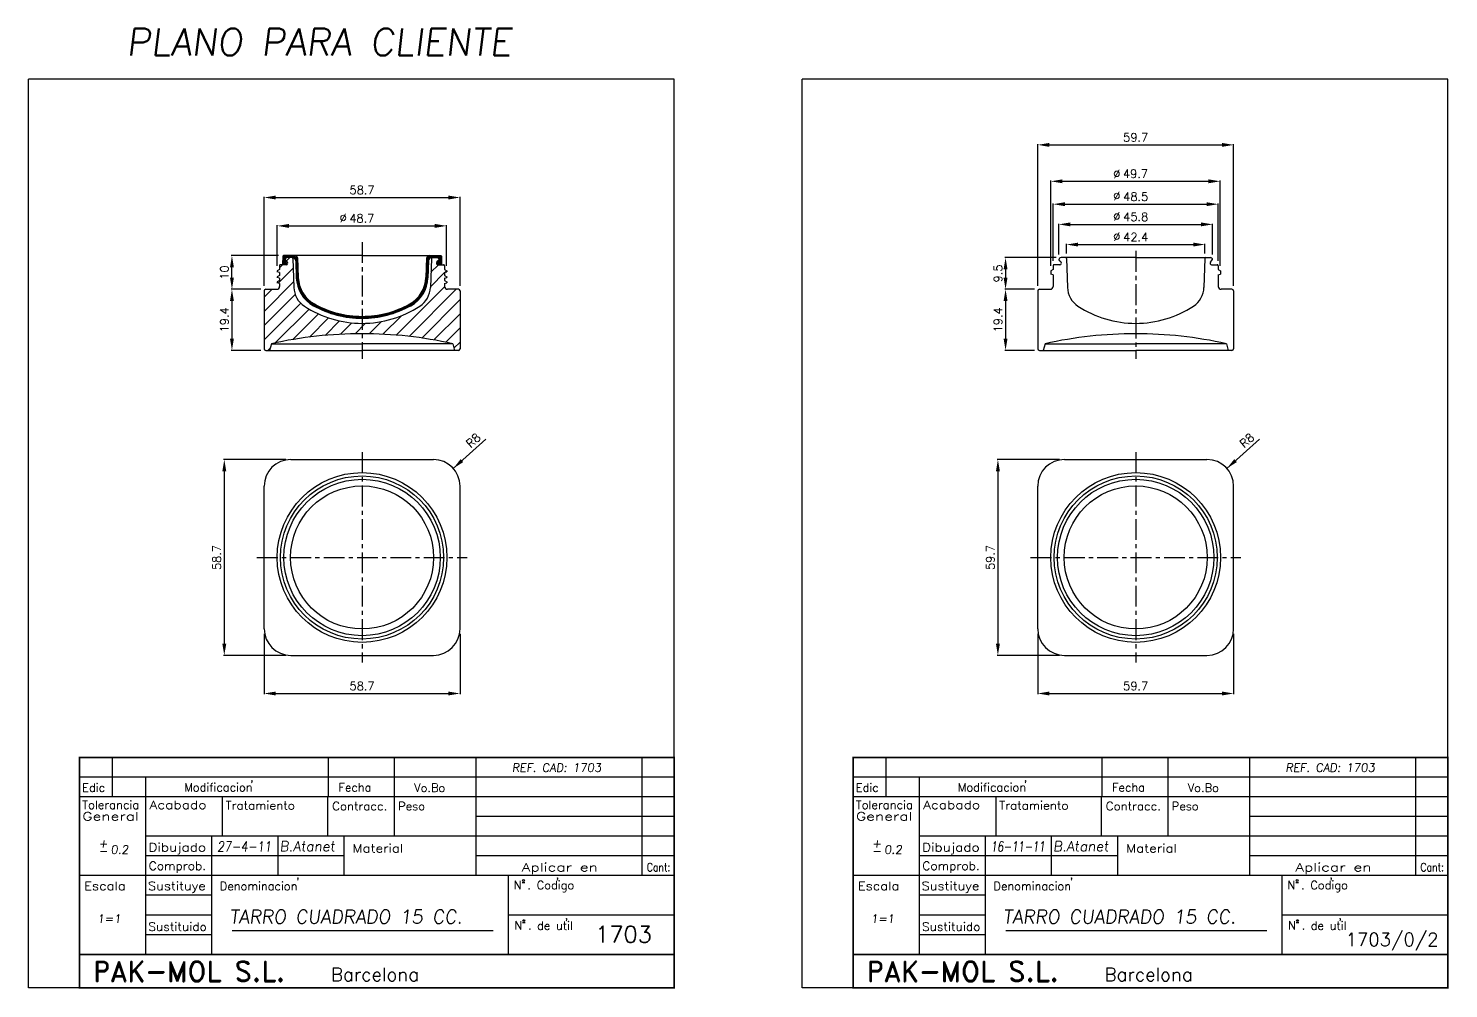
# Model space of a CAD drawing. Extents: x 59 to 1419, y 215 to 817.
# Drawn here: x 317.2 to 742.8, y 224.9 to 512.6 of the extents above; entities that cross this region are included whole.
import ezdxf
from ezdxf.enums import TextEntityAlignment as Align

# ---------------------------------------------------------------- set-up
doc = ezdxf.new("R2010")
doc.units = 0
doc.header["$LTSCALE"] = 5
doc.header["$MEASUREMENT"] = 0
doc.linetypes.add('CENTRO', pattern=[2, 1.25, -0.25, 0.25, -0.25])
doc.linetypes.add('CONTINUA', pattern=[0])
doc.layers.get('0').update_dxf_attribs({"linetype": 'CONTINUA'})
doc.layers.get('DEFPOINTS').update_dxf_attribs({"linetype": 'CONTINUA'})
doc.layers.add('2', color=1, linetype='CONTINUA')
doc.layers.add('COTAS', color=7, linetype='CONTINUA')
doc.styles.add('25', font='simplex', dxfattribs={"height": 2.5})
doc.styles.add('4', font='ROMANS', dxfattribs={"oblique": 7, "height": 4})
doc.styles.add('ROMAND', font='romand', dxfattribs={"height": 4})
doc.styles.add('ROMANS', font='romans', dxfattribs={"oblique": 7, "height": 2.5})
doc.dimstyles.get("Standard").update_dxf_attribs({"dimtxt": 0.18, "dimasz": 0.18, "dimexe": 0.18, "dimexo": 0.0625, "dimgap": 0.09, "dimtad": 0, "dimtih": 1, "dimtoh": 1, "dimdec": 4, "dimzin": 0, "dimtxsty": 'STANDARD', "dimcen": 0.09, "dimazin": 3, "dimtfac": 1, "dimtdec": 4, "dimtofl": 0, "dimtmove": 0, "dimatfit": 3, "dimtolj": 1, "dimtzin": 0})

# ---------------------------------------------------------------- blocks, each defined once
blk = doc.blocks.new('*D19')
at = {"color": 0, "linetype": 'BYBLOCK'}
for p, q in [((391.77, 426.95), (391.77, 439.16)), ((395.27, 438.96), (439, 438.96)), ((442.5, 427.03), (442.5, 439.16))]:
    blk.add_line(p, q, dxfattribs=at)
for points in [[(395.27, 439.54), (395.27, 438.37), (391.77, 438.96)], [(439, 439.54), (439, 438.37), (442.5, 438.96)]]:
    blk.add_solid(points, dxfattribs=at)
at = {"layer": 'DEFPOINTS', "color": 0, "linetype": 'BYBLOCK'}
for p in [(442.5, 438.96), (391.77, 425.45), (442.5, 425.53)]:
    blk.add_point(p, dxfattribs=at)
at = {"color": 0, "linetype": 'BYBLOCK', "insert": (417.14, 441.21), "char_height": 2.5, "attachment_point": 5, "style": '25'}
blk.add_mtext('\\A1;48.7', dxfattribs=at)
blk = doc.blocks.new('*D20')
at = {"color": 0, "linetype": 'BYBLOCK'}
for p, q in [((387.85, 420.95), (387.85, 447.66)), ((391.35, 447.46), (443.05, 447.46)), ((446.55, 420.95), (446.55, 447.66))]:
    blk.add_line(p, q, dxfattribs=at)
for points in [[(391.35, 448.04), (391.35, 446.87), (387.85, 447.46)], [(443.05, 448.04), (443.05, 446.87), (446.55, 447.46)]]:
    blk.add_solid(points, dxfattribs=at)
at = {"layer": 'DEFPOINTS', "color": 0, "linetype": 'BYBLOCK'}
for p in [(446.55, 447.46), (387.85, 419.45), (446.55, 419.45)]:
    blk.add_point(p, dxfattribs=at)
at = {"color": 0, "linetype": 'BYBLOCK', "insert": (417.2, 449.71), "char_height": 2.5, "attachment_point": 5, "style": '25'}
blk.add_mtext('\\A1;58.7', dxfattribs=at)
blk = doc.blocks.new('*D21')
at = {"color": 0, "linetype": 'BYBLOCK'}
for p, q in [((386.85, 419.95), (378.01, 419.95)), ((378.21, 416.45), (378.21, 405.15)), ((386.85, 401.65), (378.01, 401.65))]:
    blk.add_line(p, q, dxfattribs=at)
for points in [[(377.62, 416.45), (378.79, 416.45), (378.21, 419.95)], [(377.62, 405.15), (378.79, 405.15), (378.21, 401.65)]]:
    blk.add_solid(points, dxfattribs=at)
at = {"layer": 'DEFPOINTS', "color": 0, "linetype": 'BYBLOCK'}
for p in [(388.35, 419.95), (378.21, 401.65), (388.35, 401.65)]:
    blk.add_point(p, dxfattribs=at)
at = {"color": 0, "linetype": 'BYBLOCK', "insert": (375.96, 410.8), "char_height": 2.5, "attachment_point": 5, "rotation": 90, "style": '25'}
blk.add_mtext('\\A1;19.4', dxfattribs=at)
blk = doc.blocks.new('*D22')
at = {"color": 0, "linetype": 'BYBLOCK'}
for p, q in [((392.15, 430.05), (378.01, 430.05)), ((378.21, 423.45), (378.21, 426.55)), ((385.35, 419.95), (378.01, 419.95))]:
    blk.add_line(p, q, dxfattribs=at)
for points in [[(377.62, 426.55), (378.79, 426.55), (378.21, 430.05)], [(377.62, 423.45), (378.79, 423.45), (378.21, 419.95)]]:
    blk.add_solid(points, dxfattribs=at)
at = {"layer": 'DEFPOINTS', "color": 0, "linetype": 'BYBLOCK'}
for p in [(378.21, 430.05), (393.65, 430.05), (386.85, 419.95)]:
    blk.add_point(p, dxfattribs=at)
at = {"color": 0, "linetype": 'BYBLOCK', "insert": (375.96, 425), "char_height": 2.5, "attachment_point": 5, "rotation": 90, "style": '25'}
blk.add_mtext('\\A1;10', dxfattribs=at)
blk = doc.blocks.new('*D23')
at = {"color": 0, "linetype": 'BYBLOCK'}
for p, q in [((394.35, 383.47), (375.71, 383.47)), ((375.91, 379.97), (375.91, 328.27)), ((394.35, 324.77), (375.71, 324.77))]:
    blk.add_line(p, q, dxfattribs=at)
for points in [[(375.33, 379.97), (376.5, 379.97), (375.91, 383.47)], [(375.33, 328.27), (376.5, 328.27), (375.91, 324.77)]]:
    blk.add_solid(points, dxfattribs=at)
at = {"layer": 'DEFPOINTS', "color": 0, "linetype": 'BYBLOCK'}
for p in [(395.85, 383.47), (375.91, 324.77), (395.85, 324.77)]:
    blk.add_point(p, dxfattribs=at)
at = {"color": 0, "linetype": 'BYBLOCK', "insert": (373.66, 354.12), "char_height": 2.5, "attachment_point": 5, "rotation": 90, "style": '25'}
blk.add_mtext('\\A1;58.7', dxfattribs=at)
blk = doc.blocks.new('*D24')
at = {"color": 0, "linetype": 'BYBLOCK'}
for p, q in [((387.85, 331.27), (387.85, 313.16)), ((446.55, 331.27), (446.55, 313.16)), ((391.35, 313.36), (443.05, 313.36))]:
    blk.add_line(p, q, dxfattribs=at)
for points in [[(391.35, 313.94), (391.35, 312.77), (387.85, 313.36)], [(443.05, 313.94), (443.05, 312.77), (446.55, 313.36)]]:
    blk.add_solid(points, dxfattribs=at)
at = {"layer": 'DEFPOINTS', "color": 0, "linetype": 'BYBLOCK'}
for p in [(387.85, 332.77), (446.55, 332.77), (446.55, 313.36)]:
    blk.add_point(p, dxfattribs=at)
at = {"color": 0, "linetype": 'BYBLOCK', "insert": (417.2, 315.61), "char_height": 2.5, "attachment_point": 5, "style": '25'}
blk.add_mtext('\\A1;58.7', dxfattribs=at)
blk = doc.blocks.new('*D25')
at = {"color": 0, "linetype": 'BYBLOCK'}
blk.add_line((454.33, 389.58), (444.52, 380.8), dxfattribs=at)
blk.add_solid([(446.73, 383.57), (447.51, 382.7), (444.52, 380.8)], dxfattribs=at)
at = {"layer": 'DEFPOINTS', "color": 0, "linetype": 'BYBLOCK'}
for p in [(444.52, 380.8), (438.55, 375.47)]:
    blk.add_point(p, dxfattribs=at)
at = {"color": 0, "linetype": 'BYBLOCK', "insert": (450.53, 389.2), "char_height": 2.5, "attachment_point": 5, "rotation": 41.8305, "style": '25'}
blk.add_mtext('\\A1;R8', dxfattribs=at)
blk = doc.blocks.new('*D30')
at = {"color": 0, "linetype": 'BYBLOCK'}
for p, q in [((626.17, 383.47), (607.52, 383.47)), ((607.72, 379.97), (607.72, 328.27)), ((626.17, 324.77), (607.52, 324.77))]:
    blk.add_line(p, q, dxfattribs=at)
for points in [[(607.14, 379.97), (608.31, 379.97), (607.72, 383.47)], [(607.14, 328.27), (608.31, 328.27), (607.72, 324.77)]]:
    blk.add_solid(points, dxfattribs=at)
at = {"layer": 'DEFPOINTS', "color": 0, "linetype": 'BYBLOCK'}
for p in [(627.67, 383.47), (607.72, 324.77), (627.67, 324.77)]:
    blk.add_point(p, dxfattribs=at)
at = {"color": 0, "linetype": 'BYBLOCK', "insert": (605.47, 354.12), "char_height": 2.5, "attachment_point": 5, "rotation": 90, "style": '25'}
blk.add_mtext('\\A1;59.7', dxfattribs=at)
blk = doc.blocks.new('*D31')
at = {"color": 0, "linetype": 'BYBLOCK'}
for p, q in [((619.67, 331.27), (619.67, 313.16)), ((678.37, 331.27), (678.37, 313.16)), ((623.17, 313.36), (674.87, 313.36))]:
    blk.add_line(p, q, dxfattribs=at)
for points in [[(623.17, 313.94), (623.17, 312.77), (619.67, 313.36)], [(674.87, 313.94), (674.87, 312.77), (678.37, 313.36)]]:
    blk.add_solid(points, dxfattribs=at)
at = {"layer": 'DEFPOINTS', "color": 0, "linetype": 'BYBLOCK'}
for p in [(619.67, 332.77), (678.37, 332.77), (678.37, 313.36)]:
    blk.add_point(p, dxfattribs=at)
at = {"color": 0, "linetype": 'BYBLOCK', "insert": (649.02, 315.61), "char_height": 2.5, "attachment_point": 5, "style": '25'}
blk.add_mtext('\\A1;59.7', dxfattribs=at)
blk = doc.blocks.new('*D32')
at = {"color": 0, "linetype": 'BYBLOCK'}
blk.add_line((454.33, 389.58), (444.52, 380.8), dxfattribs=at)
blk.add_solid([(446.73, 383.57), (447.51, 382.7), (444.52, 380.8)], dxfattribs=at)
at = {"layer": 'DEFPOINTS', "color": 0, "linetype": 'BYBLOCK'}
for p in [(444.52, 380.8), (438.55, 375.47)]:
    blk.add_point(p, dxfattribs=at)
at = {"color": 0, "linetype": 'BYBLOCK', "insert": (450.53, 389.2), "char_height": 2.5, "attachment_point": 5, "rotation": 41.8305, "style": '25'}
blk.add_mtext('\\A1;R8', dxfattribs=at)
blk = doc.blocks.new('*D28')
at = {"color": 0, "linetype": 'BYBLOCK'}
for p, q in [((386.85, 434.46), (378.01, 434.46)), ((378.21, 430.96), (378.21, 419.66)), ((386.85, 416.16), (378.01, 416.16))]:
    blk.add_line(p, q, dxfattribs=at)
for points in [[(377.62, 430.96), (378.79, 430.96), (378.21, 434.46)], [(377.62, 419.66), (378.79, 419.66), (378.21, 416.16)]]:
    blk.add_solid(points, dxfattribs=at)
at = {"layer": 'DEFPOINTS', "color": 0, "linetype": 'BYBLOCK'}
for p in [(388.35, 434.46), (378.21, 416.16), (388.35, 416.16)]:
    blk.add_point(p, dxfattribs=at)
at = {"color": 0, "linetype": 'BYBLOCK', "insert": (375.96, 425.31), "char_height": 2.5, "attachment_point": 5, "rotation": 90, "style": '25'}
blk.add_mtext('\\A1;19.4', dxfattribs=at)
blk = doc.blocks.new('*D27')
at = {"color": 0, "linetype": 'BYBLOCK'}
for p, q in [((619.67, 435.46), (619.67, 477.94)), ((623.17, 477.74), (674.87, 477.74)), ((678.37, 435.46), (678.37, 477.94))]:
    blk.add_line(p, q, dxfattribs=at)
for points in [[(623.17, 478.32), (623.17, 477.15), (619.67, 477.74)], [(674.87, 478.32), (674.87, 477.15), (678.37, 477.74)]]:
    blk.add_solid(points, dxfattribs=at)
at = {"layer": 'DEFPOINTS', "color": 0, "linetype": 'BYBLOCK'}
for p in [(678.37, 477.74), (619.67, 433.96), (678.37, 433.96)]:
    blk.add_point(p, dxfattribs=at)
at = {"color": 0, "linetype": 'BYBLOCK', "insert": (649.02, 479.99), "char_height": 2.5, "attachment_point": 5, "style": '25'}
blk.add_mtext('\\A1;59.7', dxfattribs=at)
blk = doc.blocks.new('*D26')
at = {"color": 0, "linetype": 'BYBLOCK'}
for p, q in [((623.58, 441.46), (623.58, 467.03)), ((627.08, 466.83), (670.81, 466.83)), ((674.31, 441.54), (674.31, 467.03))]:
    blk.add_line(p, q, dxfattribs=at)
for points in [[(627.08, 467.41), (627.08, 466.24), (623.58, 466.83)], [(670.81, 467.41), (670.81, 466.24), (674.31, 466.83)]]:
    blk.add_solid(points, dxfattribs=at)
at = {"layer": 'DEFPOINTS', "color": 0, "linetype": 'BYBLOCK'}
for p in [(674.31, 466.83), (623.58, 439.96), (674.31, 440.04)]:
    blk.add_point(p, dxfattribs=at)
at = {"color": 0, "linetype": 'BYBLOCK', "insert": (648.95, 469.08), "char_height": 2.5, "attachment_point": 5, "style": '25'}
blk.add_mtext('\\A1;49.7', dxfattribs=at)
blk = doc.blocks.new('*D33')
at = {"color": 0, "linetype": 'BYBLOCK'}
for p, q in [((625.15, 443.95), (609.82, 443.95)), ((610.02, 440.45), (610.02, 437.96)), ((618.67, 434.46), (609.82, 434.46))]:
    blk.add_line(p, q, dxfattribs=at)
for points in [[(609.43, 440.45), (610.6, 440.45), (610.02, 443.95)], [(609.43, 437.96), (610.6, 437.96), (610.02, 434.46)]]:
    blk.add_solid(points, dxfattribs=at)
at = {"layer": 'DEFPOINTS', "color": 0, "linetype": 'BYBLOCK'}
for p in [(626.65, 443.95), (610.02, 434.46), (620.17, 434.46)]:
    blk.add_point(p, dxfattribs=at)
at = {"color": 0, "linetype": 'BYBLOCK', "insert": (607.77, 439.21), "char_height": 2.5, "attachment_point": 5, "rotation": 90, "style": '25'}
blk.add_mtext('\\A1;9.5', dxfattribs=at)
blk = doc.blocks.new('*D34')
at = {"color": 0, "linetype": 'BYBLOCK'}
for p, q in [((628.27, 445.15), (628.27, 448.07)), ((631.77, 447.87), (666.27, 447.87)), ((669.77, 445.15), (669.77, 448.07))]:
    blk.add_line(p, q, dxfattribs=at)
for points in [[(631.77, 448.45), (631.77, 447.29), (628.27, 447.87)], [(666.27, 448.45), (666.27, 447.29), (669.77, 447.87)]]:
    blk.add_solid(points, dxfattribs=at)
at = {"layer": 'DEFPOINTS', "color": 0, "linetype": 'BYBLOCK'}
for p in [(669.77, 447.87), (628.27, 443.65), (669.77, 443.65)]:
    blk.add_point(p, dxfattribs=at)
at = {"color": 0, "linetype": 'BYBLOCK', "insert": (649.02, 450.12), "char_height": 2.5, "attachment_point": 5, "style": '25'}
blk.add_mtext('\\A1;42.4', dxfattribs=at)
blk = doc.blocks.new('*D35')
at = {"color": 0, "linetype": 'BYBLOCK'}
for p, q in [((625.96, 444.89), (625.96, 454.12)), ((629.46, 453.92), (668.57, 453.92)), ((672.07, 444.89), (672.07, 454.12))]:
    blk.add_line(p, q, dxfattribs=at)
for points in [[(629.46, 454.5), (629.46, 453.33), (625.96, 453.92)], [(668.57, 454.5), (668.57, 453.33), (672.07, 453.92)]]:
    blk.add_solid(points, dxfattribs=at)
at = {"layer": 'DEFPOINTS', "color": 0, "linetype": 'BYBLOCK'}
for p in [(672.07, 453.92), (625.96, 443.39), (672.07, 443.39)]:
    blk.add_point(p, dxfattribs=at)
at = {"color": 0, "linetype": 'BYBLOCK', "insert": (649.02, 456.17), "char_height": 2.5, "attachment_point": 5, "style": '25'}
blk.add_mtext('\\A1;45.8', dxfattribs=at)
blk = doc.blocks.new('*D36')
at = {"color": 0, "linetype": 'BYBLOCK'}
for p, q in [((624.29, 443.04), (624.29, 460.17)), ((627.79, 459.97), (670.24, 459.97)), ((673.74, 443.04), (673.74, 460.17))]:
    blk.add_line(p, q, dxfattribs=at)
for points in [[(627.79, 460.55), (627.79, 459.38), (624.29, 459.97)], [(670.24, 460.55), (670.24, 459.38), (673.74, 459.97)]]:
    blk.add_solid(points, dxfattribs=at)
at = {"layer": 'DEFPOINTS', "color": 0, "linetype": 'BYBLOCK'}
for p in [(673.74, 459.97), (624.29, 441.54), (673.74, 441.54)]:
    blk.add_point(p, dxfattribs=at)
at = {"color": 0, "linetype": 'BYBLOCK', "insert": (649.02, 462.22), "char_height": 2.5, "attachment_point": 5, "style": '25'}
blk.add_mtext('\\A1;48.5', dxfattribs=at)

msp = doc.modelspace()

# ---------------------------------------------------------------- hatches: boundary and pattern name
at = {"layer": 'COTAS'}
h = msp.add_hatch(dxfattribs=at)
h.set_pattern_fill('_U', color=1, scale=3, angle=45, style=0, pattern_type=0)
h.set_pattern_definition([(45, (0, 14.5077), (-2.12132, 2.12132), [])])
h.paths.add_polyline_path([(446.5548, 433.9601, 0.41421356), (446.0548, 434.4601), (442.8128, 434.4601, -0.41421356), (441.9328, 435.3401), (441.9328, 436.2092), (442.6368, 436.405), (442.6368, 436.6704), (441.9328, 437.0662), (441.9328, 437.7682), (442.6368, 437.9639), (442.6368, 438.2294), (441.9328, 438.6251), (441.9328, 439.4959), (442.6368, 439.6916), (442.6368, 439.9571), (441.9328, 440.3528), (441.9328, 441.5405, 0.41421356), (441.6328, 441.8405), (439.9192, 441.8405, -0.63251588), (439.5785, 442.5589), (439.9259, 442.984), (439.9259, 442.9839), (440.2614, 443.3945, 0.35423724), (439.5727, 443.9524), (438.2548, 443.9524, 0.39391048), (437.9555, 443.6733), (437.654, 435.0401, -0.24327973), (434.5022, 429.4342, -0.14636052), (417.2048, 424.2601), (417.2048, 421.1601, -0.05505258), (444.3689, 418.1601), (444.9048, 416.1601), (446.0548, 416.1601, 0.41421356), (446.5548, 416.6601)])
h.paths.add_polyline_path([(417.2048, 421.1601), (417.2048, 424.2601, -0.14636052), (399.9074, 429.4342, -0.24327973), (396.7555, 435.0401), (396.4541, 443.6733, 0.39391048), (396.1548, 443.9524), (394.8368, 443.9524, 0.35423724), (394.1482, 443.3945), (394.4836, 442.9839), (394.4837, 442.984), (394.8311, 442.5589, -0.63251588), (394.4904, 441.8405), (392.7768, 441.8405, 0.41421356), (392.4768, 441.5405), (392.4768, 440.3528), (391.7728, 439.9571), (391.7728, 439.6916), (392.4768, 439.4959), (392.4768, 438.6251), (391.7728, 438.2294), (391.7728, 437.9639), (392.4768, 437.7682), (392.4768, 437.0662), (391.7728, 436.6704), (391.7728, 436.405), (392.4768, 436.2092), (392.4768, 435.3401, -0.41421356), (391.5968, 434.4601), (388.3548, 434.4601, 0.41421356), (387.8548, 433.9601), (387.8548, 416.6601, 0.41421356), (388.3548, 416.1601), (389.5048, 416.1601), (390.0407, 418.1601, -0.05505258)])

# ---------------------------------------------------------------- linework, layer by layer
for p, q in [((510.7114, 497.3893), (317.2157, 497.3893)), ((317.2157, 225.1938), (317.2157, 497.3893)), ((510.7114, 225.1938), (510.7114, 497.3893)), ((549.0278, 225.1938), (549.0278, 497.3893)), ((742.5235, 497.3893), (549.0278, 497.3893)), ((742.5235, 225.1938), (742.5235, 497.3893)), ((378.2496, 242.3342), (456.4867, 242.3342)), ((610.0617, 242.3342), (688.2988, 242.3342)), ((510.7114, 225.1938), (317.2157, 225.1938)), ((742.5235, 225.1938), (549.0278, 225.1938))]:
    msp.add_line(p, q)
at = {"linetype": 'CENTRO'}
for p, q in [((417.2048, 448.5982), (417.2048, 413.6815)), ((649.0169, 445.9873), (649.0169, 413.6815)), ((417.2048, 385.6311), (417.2048, 322.6034)), ((649.0169, 385.6311), (649.0169, 322.6034)), ((385.691, 354.1173), (448.7186, 354.1173)), ((617.5031, 354.1173), (680.5307, 354.1173))]:
    msp.add_line(p, q, dxfattribs=at)
at = {"color": 4, "linetype": 'CONTINUA'}
for p, q in [((393.4485, 444.3636), (393.4048, 441.8601)), ((393.6485, 444.3601), (393.6048, 441.8566)), ((417.2048, 444.5601), (393.6485, 444.5601)), ((393.8484, 444.3566), (393.8047, 441.8531)), ((394.0484, 444.3531), (394.0047, 441.8496)), ((394.1369, 443.6915), (394.1256, 443.0474)), ((396.3564, 444.3863), (394.1425, 444.3863)), ((396.3081, 444.1863), (394.18, 444.1863)), ((396.3063, 443.9863), (394.4368, 443.9863)), ((397.3057, 443.0212), (397.4833, 437.9361)), ((397.5056, 443.0281), (397.6832, 437.9431)), ((397.7055, 443.0351), (397.883, 437.9501)), ((397.8754, 443.8996), (398.0829, 437.9571)), ((417.2048, 444.5601), (440.7611, 444.5601)), ((436.5342, 443.8996), (436.3267, 437.9571)), ((436.7041, 443.0351), (436.5265, 437.9501)), ((436.904, 443.0281), (436.7264, 437.9431)), ((437.1039, 443.0212), (436.9263, 437.9361)), ((438.0532, 444.3863), (440.267, 444.3863)), ((438.1015, 444.1863), (440.2296, 444.1863)), ((438.1033, 443.9863), (439.9728, 443.9863)), ((440.2727, 443.6915), (440.284, 443.0474)), ((440.3612, 444.3531), (440.4049, 441.8496)), ((440.5612, 444.3566), (440.6049, 441.8531)), ((440.7611, 444.3601), (440.8048, 441.8566)), ((440.9611, 444.3636), (441.0048, 441.8601)), ((394.1061, 441.8601), (393.4048, 441.8601)), ((440.3035, 441.8601), (441.0048, 441.8601))]:
    msp.add_line(p, q, dxfattribs=at)
at = {"color": 1, "linetype": 'CONTINUA'}
for p, q in [((394.5642, 442.8854), (394.1482, 443.3945)), ((396.1548, 443.9524), (394.8368, 443.9524)), ((396.4548, 443.6524), (396.7555, 435.0401)), ((437.9548, 443.6524), (437.654, 435.0401)), ((438.2548, 443.9524), (439.5727, 443.9524)), ((439.8454, 442.8854), (440.2614, 443.3945)), ((626.3763, 442.8854), (625.9603, 443.3945)), ((649.0169, 443.9524), (626.649, 443.9524)), ((628.2669, 443.6524), (628.5677, 435.0401)), ((649.0169, 443.9524), (671.3849, 443.9524)), ((669.7669, 443.6524), (669.4662, 435.0401)), ((671.6575, 442.8854), (672.0735, 443.3945)), ((391.7728, 439.9571), (391.7728, 439.6916)), ((392.4768, 441.5405), (392.4768, 440.3528)), ((392.4768, 439.4959), (392.4768, 438.6251)), ((441.9328, 441.5405), (441.9328, 440.3528)), ((441.9328, 439.4959), (441.9328, 438.6251)), ((442.6368, 439.9571), (442.6368, 439.6916)), ((623.5849, 439.9571), (623.5849, 439.0165)), ((624.2889, 441.5405), (624.2889, 440.3528)), ((673.7449, 441.5405), (673.7449, 440.3528)), ((673.7449, 441.5405), (673.7449, 440.3528)), ((674.4489, 439.9571), (674.4489, 439.0165)), ((388.3548, 434.4601), (391.5968, 434.4601)), ((391.7728, 438.2294), (391.7728, 437.9639)), ((391.7728, 436.6704), (391.7728, 436.405)), ((442.6368, 438.2294), (442.6368, 437.9639)), ((442.6368, 436.6704), (442.6368, 436.405)), ((446.0548, 434.4601), (442.8128, 434.4601)), ((620.1669, 434.4601), (623.4089, 434.4601)), ((677.8669, 434.4601), (674.6249, 434.4601)), ((387.8548, 433.9601), (387.8548, 416.6601)), ((446.5548, 433.9601), (446.5548, 416.6601)), ((619.6669, 433.9601), (619.6669, 416.6601)), ((678.3669, 433.9601), (678.3669, 416.6601)), ((390.0407, 418.1601), (389.5048, 416.1601)), ((444.3689, 418.1601), (444.9048, 416.1601)), ((621.8528, 418.1601), (621.3169, 416.1601)), ((676.181, 418.1601), (676.7169, 416.1601)), ((388.3548, 416.1601), (417.2048, 416.1601)), ((446.0548, 416.1601), (417.2048, 416.1601)), ((620.1669, 416.1601), (649.0169, 416.1601)), ((677.8669, 416.1601), (649.0169, 416.1601)), ((395.8548, 383.4673), (438.5548, 383.4673)), ((627.6669, 383.4673), (670.3669, 383.4673)), ((387.8548, 332.7673), (387.8548, 375.4673)), ((446.5548, 332.7673), (446.5548, 375.4673)), ((619.6669, 332.7673), (619.6669, 375.4673)), ((678.3669, 332.7673), (678.3669, 375.4673)), ((395.8548, 324.7673), (438.5548, 324.7673)), ((627.6669, 324.7673), (670.3669, 324.7673))]:
    msp.add_line(p, q, dxfattribs=at)
at = {"color": 1}
for p, q in [((394.8311, 442.5589), (394.4837, 442.984)), ((439.5785, 442.5589), (439.9259, 442.984)), ((626.6432, 442.5589), (626.2958, 442.984)), ((671.3906, 442.5589), (671.738, 442.984)), ((392.4768, 440.3528), (391.7728, 439.9571)), ((392.4768, 439.4959), (391.7728, 439.6916)), ((392.4768, 438.6251), (391.7728, 438.2294)), ((394.4904, 441.8405), (392.7768, 441.8405)), ((439.9192, 441.8405), (441.6328, 441.8405)), ((441.9328, 440.3528), (442.6368, 439.9571)), ((441.9328, 439.4959), (442.6368, 439.6916)), ((441.9328, 438.6251), (442.6368, 438.2294)), ((624.2889, 440.3528), (623.5849, 439.9571)), ((624.2889, 438.8207), (623.5849, 439.0165)), ((624.2889, 438.8207), (624.2889, 435.3401)), ((626.3025, 441.8405), (624.5889, 441.8405)), ((671.7313, 441.8405), (673.4449, 441.8405)), ((673.7449, 440.3528), (674.4489, 439.9571)), ((673.7449, 438.8207), (674.4489, 439.0165)), ((673.7449, 438.8207), (673.7449, 435.3401)), ((392.4768, 437.7682), (391.7728, 437.9639)), ((392.4768, 437.0662), (391.7728, 436.6704)), ((392.4768, 436.2092), (391.7728, 436.405)), ((392.4768, 437.7682), (392.4768, 437.0662)), ((392.4768, 436.2092), (392.4768, 435.3401)), ((441.9328, 437.7682), (442.6368, 437.9639)), ((441.9328, 437.7682), (441.9328, 437.0662)), ((441.9328, 437.0662), (442.6368, 436.6704)), ((441.9328, 436.2092), (442.6368, 436.405)), ((441.9328, 436.2092), (441.9328, 435.3401)), ((390.0407, 418.1601), (417.2048, 418.1601)), ((444.3689, 418.1601), (417.2048, 418.1601)), ((621.8528, 418.1601), (649.0169, 418.1601)), ((676.181, 418.1601), (649.0169, 418.1601))]:
    msp.add_line(p, q, dxfattribs=at)
at = {"color": 7}
for p, q in [((510.7114, 294.1938), (332.5114, 294.1938)), ((510.7114, 294.1938), (332.5114, 294.1938)), ((332.5114, 294.1938), (332.5114, 225.1938)), ((342.2852, 294.1938), (342.2852, 282.3938)), ((407.0114, 294.1938), (407.0114, 282.3938)), ((426.8114, 294.1938), (426.8114, 282.3938)), ((451.3114, 294.1938), (451.3114, 258.7938)), ((501.0114, 294.1938), (501.0114, 258.7938)), ((510.7114, 294.1938), (510.7114, 226.1938)), ((742.5235, 294.1938), (564.3235, 294.1938)), ((742.5235, 294.1938), (564.3235, 294.1938)), ((564.3235, 294.1938), (564.3235, 225.1938)), ((574.0973, 294.1938), (574.0973, 282.3938)), ((638.8235, 294.1938), (638.8235, 282.3938)), ((658.6235, 294.1938), (658.6235, 282.3938)), ((683.1235, 294.1938), (683.1235, 258.7938)), ((732.8235, 294.1938), (732.8235, 258.7938)), ((742.5235, 294.1938), (742.5235, 226.1938)), ((510.7114, 288.2938), (332.5114, 288.2938)), ((352.3114, 288.2938), (352.3114, 235.1938)), ((742.5235, 288.2938), (564.3235, 288.2938)), ((584.1235, 288.2938), (584.1235, 235.1938)), ((510.7114, 282.3938), (332.5114, 282.3938)), ((375.3114, 282.3938), (375.3114, 270.5938)), ((406.8114, 282.3938), (406.8114, 270.5938)), ((426.8114, 282.3938), (426.8114, 270.5938)), ((742.5235, 282.3938), (564.3235, 282.3938)), ((607.1235, 282.3938), (607.1235, 270.5938)), ((638.6235, 282.3938), (638.6235, 270.5938)), ((658.6235, 282.3938), (658.6235, 270.5938)), ((510.7114, 276.4938), (451.3114, 276.4938)), ((742.5235, 276.4938), (683.1235, 276.4938)), ((510.7114, 270.5938), (352.3114, 270.5938)), ((372.1114, 270.5938), (372.1114, 235.1938)), ((391.9114, 270.5938), (391.9114, 258.7938)), ((411.7114, 270.5938), (411.7114, 258.7938)), ((742.5235, 270.5938), (584.1235, 270.5938)), ((603.9235, 270.5938), (603.9235, 235.1938)), ((623.7235, 270.5938), (623.7235, 258.7938)), ((643.5235, 270.5938), (643.5235, 258.7938)), ((411.7114, 264.6938), (352.3114, 264.6938)), ((510.7114, 264.6938), (451.3114, 264.6938)), ((643.5235, 264.6938), (584.1235, 264.6938)), ((742.5235, 264.6938), (683.1235, 264.6938)), ((510.7114, 258.7938), (332.5114, 258.7938)), ((461.0114, 258.7938), (461.0114, 235.1938)), ((742.5235, 258.7938), (564.3235, 258.7938)), ((692.8235, 258.7938), (692.8235, 235.1938)), ((372.1114, 252.8938), (352.3114, 252.8938)), ((603.9235, 252.8938), (584.1235, 252.8938)), ((372.1114, 246.9938), (352.3114, 246.9938)), ((510.7114, 246.9938), (461.0114, 246.9938)), ((603.9235, 246.9938), (584.1235, 246.9938)), ((742.5235, 246.9938), (692.8235, 246.9938)), ((372.1114, 241.0938), (352.3114, 241.0938)), ((603.9235, 241.0938), (584.1235, 241.0938)), ((510.7114, 235.1938), (332.5114, 235.1938)), ((742.5235, 235.1938), (564.3235, 235.1938)), ((510.7114, 225.1938), (332.5114, 225.1938)), ((742.5235, 225.1938), (564.3235, 225.1938))]:
    msp.add_line(p, q, dxfattribs=at)
at = {"color": 4}
for p, q in [((465.1704, 256.779), (465.9583, 256.779)), ((696.9825, 256.779), (697.7704, 256.779)), ((465.2559, 244.7486), (466.0438, 244.7486)), ((697.068, 244.7486), (697.8559, 244.7486))]:
    msp.add_line(p, q, dxfattribs=at)
for points, const_width in [([(332.5114, 294.1938), (332.5114, 225.1938), (510.7114, 225.1938), (510.7114, 246.9938), (510.7114, 294.1938), (332.5114, 294.1938)], 0.5), ([(451.3114, 258.7938), (451.3114, 294.1938)], 0.3), ([(564.3235, 294.1938), (564.3235, 225.1938), (742.5235, 225.1938), (742.5235, 246.9938), (742.5235, 294.1938), (564.3235, 294.1938)], 0.5), ([(683.1235, 258.7938), (683.1235, 294.1938)], 0.3), ([(352.3114, 235.1938), (352.3114, 288.2938)], 0.3), ([(584.1235, 235.1938), (584.1235, 288.2938)], 0.3), ([(332.5114, 282.3938), (451.3114, 282.3938)], 0.3), ([(564.3235, 282.3938), (683.1235, 282.3938)], 0.3), ([(372.1114, 235.1938), (372.1114, 270.5938)], 0.3), ([(603.9235, 235.1938), (603.9235, 270.5938)], 0.3), ([(510.7114, 258.7938), (332.5114, 258.7938)], 0.3), ([(461.0114, 235.1938), (461.0114, 258.7938)], 0.3), ([(742.5235, 258.7938), (564.3235, 258.7938)], 0.3), ([(692.8235, 235.1938), (692.8235, 258.7938)], 0.3), ([(332.5114, 235.1938), (510.7114, 235.1938)], 0.5), ([(564.3235, 235.1938), (742.5235, 235.1938)], 0.5)]:
    msp.add_lwpolyline(points, dxfattribs=dict(const_width=const_width))
for centre in [(465.5831, 257.342), (697.3952, 257.342), (465.6686, 245.3116), (697.4808, 245.3116)]:
    msp.add_circle(centre, 0.2706, dxfattribs=at)
at = {"color": 4, "linetype": 'CONTINUA'}
for centre, radius, start, end in [((393.6485, 444.3601), 0.2, 90, 179), ((394.4368, 443.6863), 0.3, 90, 179), ((396.3063, 442.9863), 1, 2, 90), ((396.3081, 442.9363), 1.25, 2, 90), ((396.3564, 442.9863), 1.4, 2, 90), ((396.9348, 443.5601), 1, 2, 90), ((437.4748, 443.5601), 1, 90, 178), ((438.0532, 442.9863), 1.4, 90, 178), ((438.1015, 442.9363), 1.25, 90, 178), ((438.1033, 442.9863), 1, 90, 178), ((439.9728, 443.6863), 0.3, 1, 90), ((440.7611, 444.3601), 0.2, 1, 90)]:
    msp.add_arc(centre, radius, start, end, dxfattribs=at)
at = {"color": 1, "linetype": 'CONTINUA'}
for centre, radius, start, end in [((394.8368, 443.2484), 0.704, 90, 168.448438), ((439.5727, 443.2484), 0.704, 11.551562, 90), ((626.649, 443.2484), 0.704, 90, 168.448438), ((671.3849, 443.2484), 0.704, 11.551562, 90), ((388.3548, 433.9601), 0.5, 90, 180), ((446.0548, 433.9601), 0.5, 0, 90), ((620.1669, 433.9601), 0.5, 90, 180), ((677.8669, 433.9601), 0.5, 0, 90), ((388.3548, 416.6601), 0.5, 180, 270), ((446.0548, 416.6601), 0.5, 270, 0), ((620.1669, 416.6601), 0.5, 180, 270), ((677.8669, 416.6601), 0.5, 270, 0), ((395.8548, 375.4673), 8, 90, 180), ((438.5548, 375.4673), 8, 360, 90), ((627.6669, 375.4673), 8, 90, 180), ((670.3669, 375.4673), 8, 360, 90), ((395.8548, 332.7673), 8, 180, 270), ((438.5548, 332.7673), 8, 270, 0), ((627.6669, 332.7673), 8, 180, 270), ((670.3669, 332.7673), 8, 270, 0)]:
    msp.add_arc(centre, radius, start, end, dxfattribs=at)
at = {"color": 1}
for centre, radius, start, end in [((396.1548, 443.6524), 0.3, 0, 90), ((438.2548, 443.6524), 0.3, 90, 180), ((627.9669, 443.6524), 0.3, 0, 90), ((670.0669, 443.6524), 0.3, 90, 180), ((392.7768, 441.5405), 0.3, 90, 180), ((394.4904, 442.2805), 0.44, 270, 39.256012), ((439.9192, 442.2805), 0.44, 140.743988, 270), ((441.6328, 441.5405), 0.3, 360, 90), ((624.5889, 441.5405), 0.3, 90, 180), ((626.3025, 442.2805), 0.44, 270, 39.256012), ((671.7313, 442.2805), 0.44, 140.743988, 270), ((673.4449, 441.5405), 0.3, 360, 90), ((673.4449, 441.5405), 0.3, 360, 90), ((673.4449, 441.5405), 0.3, 360, 90), ((391.5968, 435.3401), 0.88, 270, 360), ((442.8128, 435.3401), 0.88, 180, 270), ((623.4089, 435.3401), 0.88, 270, 360), ((674.6249, 435.3401), 0.88, 180, 270)]:
    msp.add_arc(centre, radius, start, end, dxfattribs=at)
at = {"layer": '2', "color": 4}
for p, q in [((394.3771, 442.8843), (394.1256, 443.0474)), ((440.0324, 442.8843), (440.284, 443.0474)), ((394.1061, 441.8601), (394.387, 442.0518)), ((440.3035, 441.8601), (440.0226, 442.0518))]:
    msp.add_line(p, q, dxfattribs=at)
for centre, radius, start, end in [((394.1051, 442.4648), 0.3, 304.315271, 57.035369), ((394.1051, 442.4648), 0.5, 304.315271, 57.035369), ((440.3045, 442.4648), 0.5, 122.964631, 235.684729), ((440.3045, 442.4648), 0.3, 122.964631, 235.684729), ((394.1051, 442.4648), 0.1, 304.315271, 57.035369), ((440.3045, 442.4648), 0.1, 122.964631, 235.684729)]:
    msp.add_arc(centre, radius, start, end, dxfattribs=at)
at = {"layer": 'COTAS', "color": 1}
for centre, radius in [((417.2048, 354.1173), 25.432), ((649.0169, 354.1173), 25.432), ((417.2048, 354.1173), 24.432), ((649.0169, 354.1173), 24.432), ((649.0169, 354.1173), 23.432), ((649.0169, 354.1173), 21.432)]:
    msp.add_circle(centre, radius, dxfattribs=at)
at = {"layer": 'COTAS', "color": 4}
for radius in [23.432, 21.432]:
    msp.add_circle((417.2048, 354.1173), radius, dxfattribs=at)
at = {"layer": 'COTAS', "color": 1}
for centre, radius, start, end in [((403.7513, 435.2844), 7, 182, 236.693123), ((430.6583, 435.2844), 7, 303.306877, 358), ((635.5634, 435.2844), 7, 182, 236.693123), ((662.4704, 435.2844), 7, 303.306877, 358), ((417.2048, 455.7601), 31.5, 236.693123, 270), ((417.2048, 455.7601), 31.5, 270, 303.306877), ((649.0169, 455.7601), 31.5, 236.693123, 270), ((649.0169, 455.7601), 31.5, 270, 303.306877)]:
    msp.add_arc(centre, radius, start, end, dxfattribs=at)
at = {"layer": 'COTAS', "color": 4}
for centre, radius, start, end in [((407.4772, 438.2851), 10, 182, 240.897094), ((407.4772, 438.2851), 9.8, 182, 240.897094), ((407.4772, 438.2851), 9.6, 182, 240.897094), ((407.4772, 438.2851), 9.4, 182, 240.897094), ((426.9324, 438.2851), 9.4, 299.102906, 358), ((426.9324, 438.2851), 9.6, 299.102906, 358), ((426.9324, 438.2851), 9.8, 299.102906, 358), ((426.9324, 438.2851), 10, 299.102906, 358), ((417.2048, 455.7601), 29.6, 240.897094, 270), ((417.2048, 455.7601), 29.4, 240.897094, 270), ((417.2048, 455.7601), 29.4, 270, 299.102906), ((417.2048, 455.7601), 29.6, 270, 299.102906), ((417.2048, 455.7601), 30, 240.897094, 270), ((417.2048, 455.7601), 29.8, 240.897094, 270), ((417.2048, 455.7601), 29.8, 270, 299.102906), ((417.2048, 455.7601), 30, 270, 299.102906)]:
    msp.add_arc(centre, radius, start, end, dxfattribs=at)
at = {"layer": 'COTAS', "color": 1, "linetype": 'CONTINUA'}
for centre, start, end in [((417.2048, 296.6787), 90, 102.604398), ((417.2048, 296.6787), 77.395602, 90), ((649.0169, 296.6787), 90, 102.604398), ((649.0169, 296.6787), 77.395602, 90)]:
    msp.add_arc(centre, 124.4814, start, end, dxfattribs=at)
at = {"layer": 'DEFPOINTS', "color": 1, "linetype": 'BYBLOCK'}
for p in [(396.4548, 443.6524), (437.9548, 443.6524), (628.2669, 443.6524), (669.7669, 443.6524)]:
    msp.add_point(p, dxfattribs=at)
at = {"layer": 'DEFPOINTS', "color": 0, "linetype": 'BYBLOCK'}
for p in [(417.2048, 446.0851), (417.2048, 446.0851), (417.2048, 446.0851), (417.2048, 446.0851), (417.2048, 445.7667), (417.2048, 445.7667), (417.2048, 445.7667), (417.2048, 445.7667), (417.2048, 444.8881), (417.2048, 444.8881), (417.2048, 444.8881), (417.2048, 444.8881), (417.2048, 444.1366), (417.2048, 444.1366), (417.2048, 444.1366), (417.2048, 444.1366), (417.2048, 444.1366), (417.2048, 444.1366), (417.2048, 444.1366), (417.2048, 444.1366), (417.2048, 443.3992), (417.2048, 443.3992), (417.2048, 443.3992), (417.2048, 443.3992), (417.2048, 443.3992), (417.2048, 443.3992), (417.2048, 443.3992), (417.2048, 443.3992), (417.2048, 443.3992), (417.2048, 443.3992), (417.2048, 443.3992), (417.2048, 443.3992), (417.2048, 443.3992), (417.2048, 443.3992), (417.2048, 443.3992), (417.2048, 443.3992), (417.2048, 443.3921), (417.2048, 443.3921), (417.2048, 443.3921), (417.2048, 443.3921), (649.0169, 446.0851), (649.0169, 446.0851), (649.0169, 446.0851), (649.0169, 446.0851), (649.0169, 445.7667), (649.0169, 445.7667), (649.0169, 445.7667), (649.0169, 445.7667), (649.0169, 445.7667), (649.0169, 445.7667), (649.0169, 445.7667), (649.0169, 445.7667), (649.0169, 444.8881), (649.0169, 444.8881), (649.0169, 444.8881), (649.0169, 444.8881), (649.0169, 444.8881), (649.0169, 444.8881), (649.0169, 444.8881), (649.0169, 444.8881), (649.0169, 444.1366), (649.0169, 444.1366), (649.0169, 444.1366), (649.0169, 444.1366), (649.0169, 444.1366), (649.0169, 444.1366), (649.0169, 444.1366), (649.0169, 444.1366), (649.0169, 444.1366), (649.0169, 444.1366), (649.0169, 444.1366), (649.0169, 444.1366), (649.0169, 444.1366), (649.0169, 444.1366), (649.0169, 444.1366), (649.0169, 444.1366), (649.0169, 443.3992), (649.0169, 443.3992), (649.0169, 443.3992), (649.0169, 443.3992), (649.0169, 443.3992), (649.0169, 443.3992), (649.0169, 443.3992), (649.0169, 443.3992), (649.0169, 443.3992), (649.0169, 443.3992), (649.0169, 443.3992), (649.0169, 443.3992), (649.0169, 443.3992), (649.0169, 443.3992), (649.0169, 443.3992), (649.0169, 443.3992), (649.0169, 443.3992), (649.0169, 443.3992), (649.0169, 443.3992), (649.0169, 443.3992), (649.0169, 443.3992), (649.0169, 443.3992), (649.0169, 443.3992), (649.0169, 443.3992), (649.0169, 443.3992), (649.0169, 443.3992), (649.0169, 443.3992), (649.0169, 443.3992), (649.0169, 443.3992), (649.0169, 443.3992), (649.0169, 443.3992), (649.0169, 443.3992), (649.0169, 443.3921), (649.0169, 443.3921), (649.0169, 443.3921), (649.0169, 443.3921), (649.0169, 443.3921), (649.0169, 443.3921), (649.0169, 443.3921), (649.0169, 443.3921)]:
    msp.add_point(p, dxfattribs=at)

# ---------------------------------------------------------------- texts
at = {"color": 1, "style": '4', "oblique": 7}
msp.add_text('PLANO PARA CLIENTE', height=8.105605, dxfattribs=at).set_placement((346.6297, 504.5293))
at = {"style": '25'}
for s, height, p in [('%%C', 2.5, (642.2851, 467.8028)), ('%%C', 2.5, (642.2851, 461.1814)), ('%%C', 2.5, (410.473, 454.5922)), ('%%C', 2.5, (642.2851, 455.0435)), ('%%C', 2.5, (642.2851, 448.9959)), ('1703', 4.95, (487.0569, 238.7432)), ('1703/0/2', 3.96, (711.934, 237.66))]:
    msp.add_text(s, height=height, dxfattribs=at).set_placement(p)
at = {"oblique": 7}
for s, height, style, p in [('REF. CAD: 1703', 2.5, 'ROMANS', (462.1068, 289.918)), ('REF. CAD: 1703', 2.5, 'ROMANS', (693.9189, 289.918)), ('+', 2.5, 'ROMANS', (338.2181, 267.1798)), ('B.Atanet', 3, 'ROMANS', (392.4939, 266.0735)), ('+', 2.5, 'ROMANS', (570.0302, 267.1798)), ('B.Atanet', 3, 'ROMANS', (624.3061, 266.0735)), ('-', 2.5, 'ROMANS', (338.2181, 264.9022)), ('0.2', 2.5, 'ROMANS', (341.8781, 265.3486)), ('-', 2.5, 'ROMANS', (570.0302, 264.9022)), ('0.2', 2.5, 'ROMANS', (573.6902, 265.3486)), ('1=1', 2.5, 'ROMANS', (337.8586, 244.6329)), ('TARRO CUADRADO 15 CC.', 4.052803, '4', (377.4377, 244.4451)), ('1=1', 2.5, 'ROMANS', (569.6707, 244.6329)), ('TARRO CUADRADO 15 CC.', 4.052803, '4', (609.2499, 244.4451))]:
    msp.add_text(s, height=height, dxfattribs=dict(at, style=style)).set_placement(p)
at = {"color": 4}
for s, height, style, p in [('Edic', 2.5, 'ROMANS', (333.3341, 283.9242)), ('Modificacion', 2.5, 'ROMANS', (363.9116, 284.0094)), ("'", 2.5, '25', (383.6069, 284.7946)), ('Fecha', 2.5, 'ROMANS', (410.1378, 283.9807)), ('Vo.Bo', 2.5, 'ROMANS', (432.814, 283.8662)), ('Edic', 2.5, 'ROMANS', (565.1463, 283.9242)), ('Modificacion', 2.5, 'ROMANS', (595.7237, 284.0094)), ("'", 2.5, '25', (615.419, 284.7946)), ('Fecha', 2.5, 'ROMANS', (641.95, 283.9807)), ('Vo.Bo', 2.5, 'ROMANS', (664.6262, 283.8662)), ('Peso', 2.5, 'ROMANS', (428.0343, 278.3542)), ('Peso', 2.5, 'ROMANS', (659.8464, 278.3542)), ('Denominacion', 2.5, 'ROMANS', (374.5822, 254.4219)), ("'", 2.5, '25', (397.4036, 255.6173)), ('N . Codigo', 2.5, 'ROMANS', (462.6825, 254.6917)), ("'", 2.5, '25', (475.2334, 255.6537)), ('Denominacion', 2.5, 'ROMANS', (606.3943, 254.4219)), ("'", 2.5, '25', (629.2157, 255.6173)), ('N . Codigo', 2.5, 'ROMANS', (694.4946, 254.6917)), ("'", 2.5, '25', (707.0456, 255.6537)), ('N .', 2.5, 'ROMANS', (462.8386, 242.641)), ('de util', 2.5, 'ROMANS', (469.6414, 242.5471)), ("'", 2.5, '25', (477.9202, 243.4228)), ('N .', 2.5, 'ROMANS', (694.6507, 242.641)), ('de util', 2.5, 'ROMANS', (701.4535, 242.5471)), ("'", 2.5, '25', (709.7324, 243.4228)), ('PAK-MOL S.L.', 6, 'ROMAND', (336.586, 227.0979)), ('Barcelona', 4, '4', (407.8707, 227.1568)), ('PAK-MOL S.L.', 6, 'ROMAND', (568.3981, 227.0979)), ('Barcelona', 4, '4', (639.6828, 227.1568))]:
    msp.add_text(s, height=height, dxfattribs=dict(at, style=style)).set_placement(p)
at = {"color": 4, "style": 'ROMANS'}
for s, width, p, p2 in [('Tolerancia', 0.940146, (333.3305, 278.7494), (350.4546, 278.7494)), ('Acabado', 1.121612, (353.5043, 278.7494), (370.5955, 278.7494)), ('Tratamiento', 0.957353, (376.3258, 278.5668), (397.0684, 278.5668)), ('Contracc.', 0.959177, (408.2345, 278.3806), (424.7917, 278.3806)), ('Tolerancia', 0.940146, (565.1426, 278.7494), (582.2667, 278.7494)), ('Acabado', 1.121612, (585.3164, 278.7494), (602.4076, 278.7494)), ('Tratamiento', 0.957353, (608.1379, 278.5668), (628.8806, 278.5668)), ('Contracc.', 0.959177, (640.0466, 278.3806), (656.6038, 278.3806)), ('General', 1.270843, (333.3777, 275.3064), (350.3223, 275.3064)), ('General', 1.270843, (565.1898, 275.3064), (582.1344, 275.3064)), ('Dibujado', 1.108803, (353.1711, 266.0367), (370.4632, 266.0367)), ('Material', 1.090532, (414.3457, 265.7212), (429.5353, 265.7212)), ('Dibujado', 1.108803, (584.9833, 266.0367), (602.2753, 266.0367)), ('Material', 1.090532, (646.1579, 265.7212), (661.3474, 265.7212)), ('Comprob.', 0.987886, (353.2928, 260.4748), (370.4632, 260.4748)), ('Aplicar en', 1.221721, (465.0191, 260.0619), (487.8536, 260.0619)), ('Cant:', 0.770947, (502.5226, 260.0619), (509.5896, 260.0619)), ('Comprob.', 0.987886, (585.1049, 260.4748), (602.2753, 260.4748)), ('Aplicar en', 1.221721, (696.8312, 260.0619), (719.6657, 260.0619)), ('Cant:', 0.770947, (734.3347, 260.0619), (741.4017, 260.0619)), ('Escala', 1.088591, (333.9333, 254.4594), (346.3743, 254.4594)), ('Sustituye', 1.051982, (353.0495, 254.4594), (370.3321, 254.4594)), ('Escala', 1.088591, (565.7454, 254.4594), (578.1864, 254.4594)), ('Sustituye', 1.051982, (584.8616, 254.4594), (602.1442, 254.4594)), ('Sustituido', 0.979997, (353.1711, 242.2449), (370.6711, 242.2449)), ('Sustituido', 0.979997, (584.9833, 242.2449), (602.4832, 242.2449))]:
    msp.add_text(s, height=2.5, dxfattribs=dict(at, width=width)).set_placement(p, p2, align=Align.FIT)
at = {"style": 'ROMANS', "oblique": 7}
for s, width, p, p2 in [('27-4-11', 0.795062, (373.7997, 266.0249), (390.0417, 266.0249)), ('16-11-11', 0.697508, (605.6119, 266.0249), (621.8538, 266.0249))]:
    msp.add_text(s, height=3, dxfattribs=dict(at, width=width)).set_placement(p, p2, align=Align.FIT)

# ---------------------------------------------------------------- dimensions: what is measured, and where the dimension line sits
at = {"layer": 'COTAS'}
for base, p1, p2, text, picture, middle in [((678.3669, 477.737), (619.6669, 433.9601), (678.3669, 433.9601), '59.7', '*D27', (649.0169, 477.737)), ((674.3101, 466.8266), (623.5849, 439.9571), (674.3101, 440.0351), '49.7', '*D26', (648.9475, 466.8266))]:
    dim = msp.add_linear_dim(base=base, p1=p1, p2=p2, text=text, dimstyle='STANDARD', override={"dimtxt": 1, "dimasz": 3.5, "dimexe": 0.2, "dimexo": 1.5, "dimgap": 1, "dimtad": 1, "dimtih": 0, "dimtoh": 0, "dimdec": 3, "dimzin": 8, "dimtxsty": '25', "dimcen": 0, "dimtdec": 3, "dimtzin": 8}, dxfattribs=at)
    dim.commit()
    dim.dimension.update_dxf_attribs({"geometry": picture, "text_midpoint": middle, "dimtype": 160})
dim = msp.add_linear_dim(base=(446.5548, 461.9642), p1=(387.8548, 433.9601), p2=(446.5548, 433.9601), dimstyle='STANDARD', override={"dimtxt": 1, "dimasz": 3.5, "dimexe": 0.2, "dimexo": 1.5, "dimgap": 1, "dimtad": 1, "dimtih": 0, "dimtoh": 0, "dimdec": 3, "dimzin": 8, "dimtxsty": '25', "dimcen": 0, "dimtdec": 3, "dimtzin": 8}, dxfattribs=at)
dim.commit()
dim.dimension.update_dxf_attribs({"geometry": '*D20', "text_midpoint": (417.2048, 464.2142), "insert": (0, 14.5077)})
for base, p1, p2, text, picture, middle in [((673.7449, 459.9652), (624.2889, 441.5405), (673.7449, 441.5405), '48.5', '*D36', (649.0169, 462.2152)), ((672.0735, 453.9176), (625.9603, 443.3945), (672.0735, 443.3945), '45.8', '*D35', (649.0169, 456.1676)), ((669.7669, 447.87), (628.2669, 443.6524), (669.7669, 443.6524), '42.4', '*D34', (649.0169, 450.12)), ((678.3669, 313.3551), (619.6669, 332.7673), (678.3669, 332.7673), '59.7', '*D31', (649.0169, 315.6051))]:
    dim = msp.add_linear_dim(base=base, p1=p1, p2=p2, text=text, dimstyle='STANDARD', override={"dimtxt": 1, "dimasz": 3.5, "dimexe": 0.2, "dimexo": 1.5, "dimgap": 1, "dimtad": 1, "dimtih": 0, "dimtoh": 0, "dimdec": 3, "dimzin": 8, "dimtxsty": '25', "dimcen": 0, "dimtdec": 3, "dimtzin": 8}, dxfattribs=at)
    dim.commit()
    dim.dimension.update_dxf_attribs({"geometry": picture, "text_midpoint": middle})
dim = msp.add_linear_dim(base=(442.498, 453.4638), p1=(391.7728, 439.9571), p2=(442.498, 440.0351), text='48.7', dimstyle='STANDARD', override={"dimtxt": 1, "dimasz": 3.5, "dimexe": 0.2, "dimexo": 1.5, "dimgap": 1, "dimtad": 1, "dimtih": 0, "dimtoh": 0, "dimdec": 3, "dimzin": 8, "dimtxsty": '25', "dimcen": 0, "dimtdec": 3, "dimtzin": 8}, dxfattribs=at)
dim.commit()
dim.dimension.update_dxf_attribs({"geometry": '*D19', "text_midpoint": (417.1354, 455.7138), "insert": (0, 14.5077)})
for base, p1, p2, text, picture, middle, set_off in [((378.2053, 444.5601), (386.8548, 434.4601), (393.6485, 444.5601), '10', '*D22', (375.9553, 439.5101), (0, 14.5077)), ((378.2053, 416.1601), (388.3548, 434.4601), (388.3548, 416.1601), '19.4', '*D21', (375.9553, 425.3101), (0, 14.5077)), ((610.0174, 416.1601), (620.1669, 434.4601), (620.1669, 416.1601), '19.4', '*D28', (607.7674, 425.3101), (231.8121, 0))]:
    dim = msp.add_linear_dim(base=base, p1=p1, p2=p2, angle=90, text=text, dimstyle='STANDARD', override={"dimtxt": 1, "dimasz": 3.5, "dimexe": 0.2, "dimexo": 1.5, "dimgap": 1, "dimtad": 1, "dimtih": 0, "dimtoh": 0, "dimdec": 3, "dimzin": 8, "dimtxsty": '25', "dimcen": 0, "dimtdec": 3, "dimtzin": 8}, dxfattribs=at)
    dim.commit()
    dim.dimension.update_dxf_attribs({"geometry": picture, "text_midpoint": middle, "insert": set_off})
for base, p1, p2, text, picture, middle in [((610.0174, 434.4601), (626.649, 443.9524), (620.1669, 434.4601), '9.5', '*D33', (607.7674, 439.2062)), ((607.7248, 324.7673), (627.6669, 383.4673), (627.6669, 324.7673), '59.7', '*D30', (605.4748, 354.1173))]:
    dim = msp.add_linear_dim(base=base, p1=p1, p2=p2, angle=90, text=text, dimstyle='STANDARD', override={"dimtxt": 1, "dimasz": 3.5, "dimexe": 0.2, "dimexo": 1.5, "dimgap": 1, "dimtad": 1, "dimtih": 0, "dimtoh": 0, "dimdec": 3, "dimzin": 8, "dimtxsty": '25', "dimcen": 0, "dimtdec": 3, "dimtzin": 8}, dxfattribs=at)
    dim.commit()
    dim.dimension.update_dxf_attribs({"geometry": picture, "text_midpoint": middle})
dim = msp.add_radius_dim(center=(438.5548, 375.4673), mpoint=(444.5158, 380.8027), dimstyle='STANDARD', override={"dimtxt": 1, "dimasz": 3.5, "dimexe": 0.2, "dimexo": 1.5, "dimgap": 1, "dimtad": 1, "dimtih": 0, "dimtoh": 0, "dimdec": 3, "dimzin": 8, "dimtxsty": '25', "dimcen": 0, "dimtdec": 3, "dimtzin": 8}, dxfattribs=at)
dim.commit()
dim.dimension.update_dxf_attribs({"geometry": '*D25', "text_midpoint": (452.0291, 387.5276), "dimtype": 164})
dim = msp.add_radius_dim(center=(670.3669, 375.4673), mpoint=(676.3279, 380.8027), dimstyle='STANDARD', override={"dimtxt": 1, "dimasz": 3.5, "dimexe": 0.2, "dimexo": 1.5, "dimgap": 1, "dimtad": 1, "dimtih": 0, "dimtoh": 0, "dimdec": 3, "dimzin": 8, "dimtxsty": '25', "dimcen": 0, "dimtdec": 3, "dimtzin": 8}, dxfattribs=at)
dim.commit()
dim.dimension.update_dxf_attribs({"geometry": '*D32', "text_midpoint": (683.8412, 387.5276), "dimtype": 164, "insert": (231.8121, 0)})
dim = msp.add_linear_dim(base=(375.9127, 324.7673), p1=(395.8548, 383.4673), p2=(395.8548, 324.7673), angle=90, dimstyle='STANDARD', override={"dimtxt": 1, "dimasz": 3.5, "dimexe": 0.2, "dimexo": 1.5, "dimgap": 1, "dimtad": 1, "dimtih": 0, "dimtoh": 0, "dimdec": 3, "dimzin": 8, "dimtxsty": '25', "dimcen": 0, "dimtdec": 3, "dimtzin": 8}, dxfattribs=at)
dim.commit()
dim.dimension.update_dxf_attribs({"geometry": '*D23', "text_midpoint": (373.6627, 354.1173)})
dim = msp.add_linear_dim(base=(446.5548, 313.3551), p1=(387.8548, 332.7673), p2=(446.5548, 332.7673), dimstyle='STANDARD', override={"dimtxt": 1, "dimasz": 3.5, "dimexe": 0.2, "dimexo": 1.5, "dimgap": 1, "dimtad": 1, "dimtih": 0, "dimtoh": 0, "dimdec": 3, "dimzin": 8, "dimtxsty": '25', "dimcen": 0, "dimtdec": 3, "dimtzin": 8}, dxfattribs=at)
dim.commit()
dim.dimension.update_dxf_attribs({"geometry": '*D24', "text_midpoint": (417.2048, 315.6051)})

doc.saveas('drawing.dxf')
